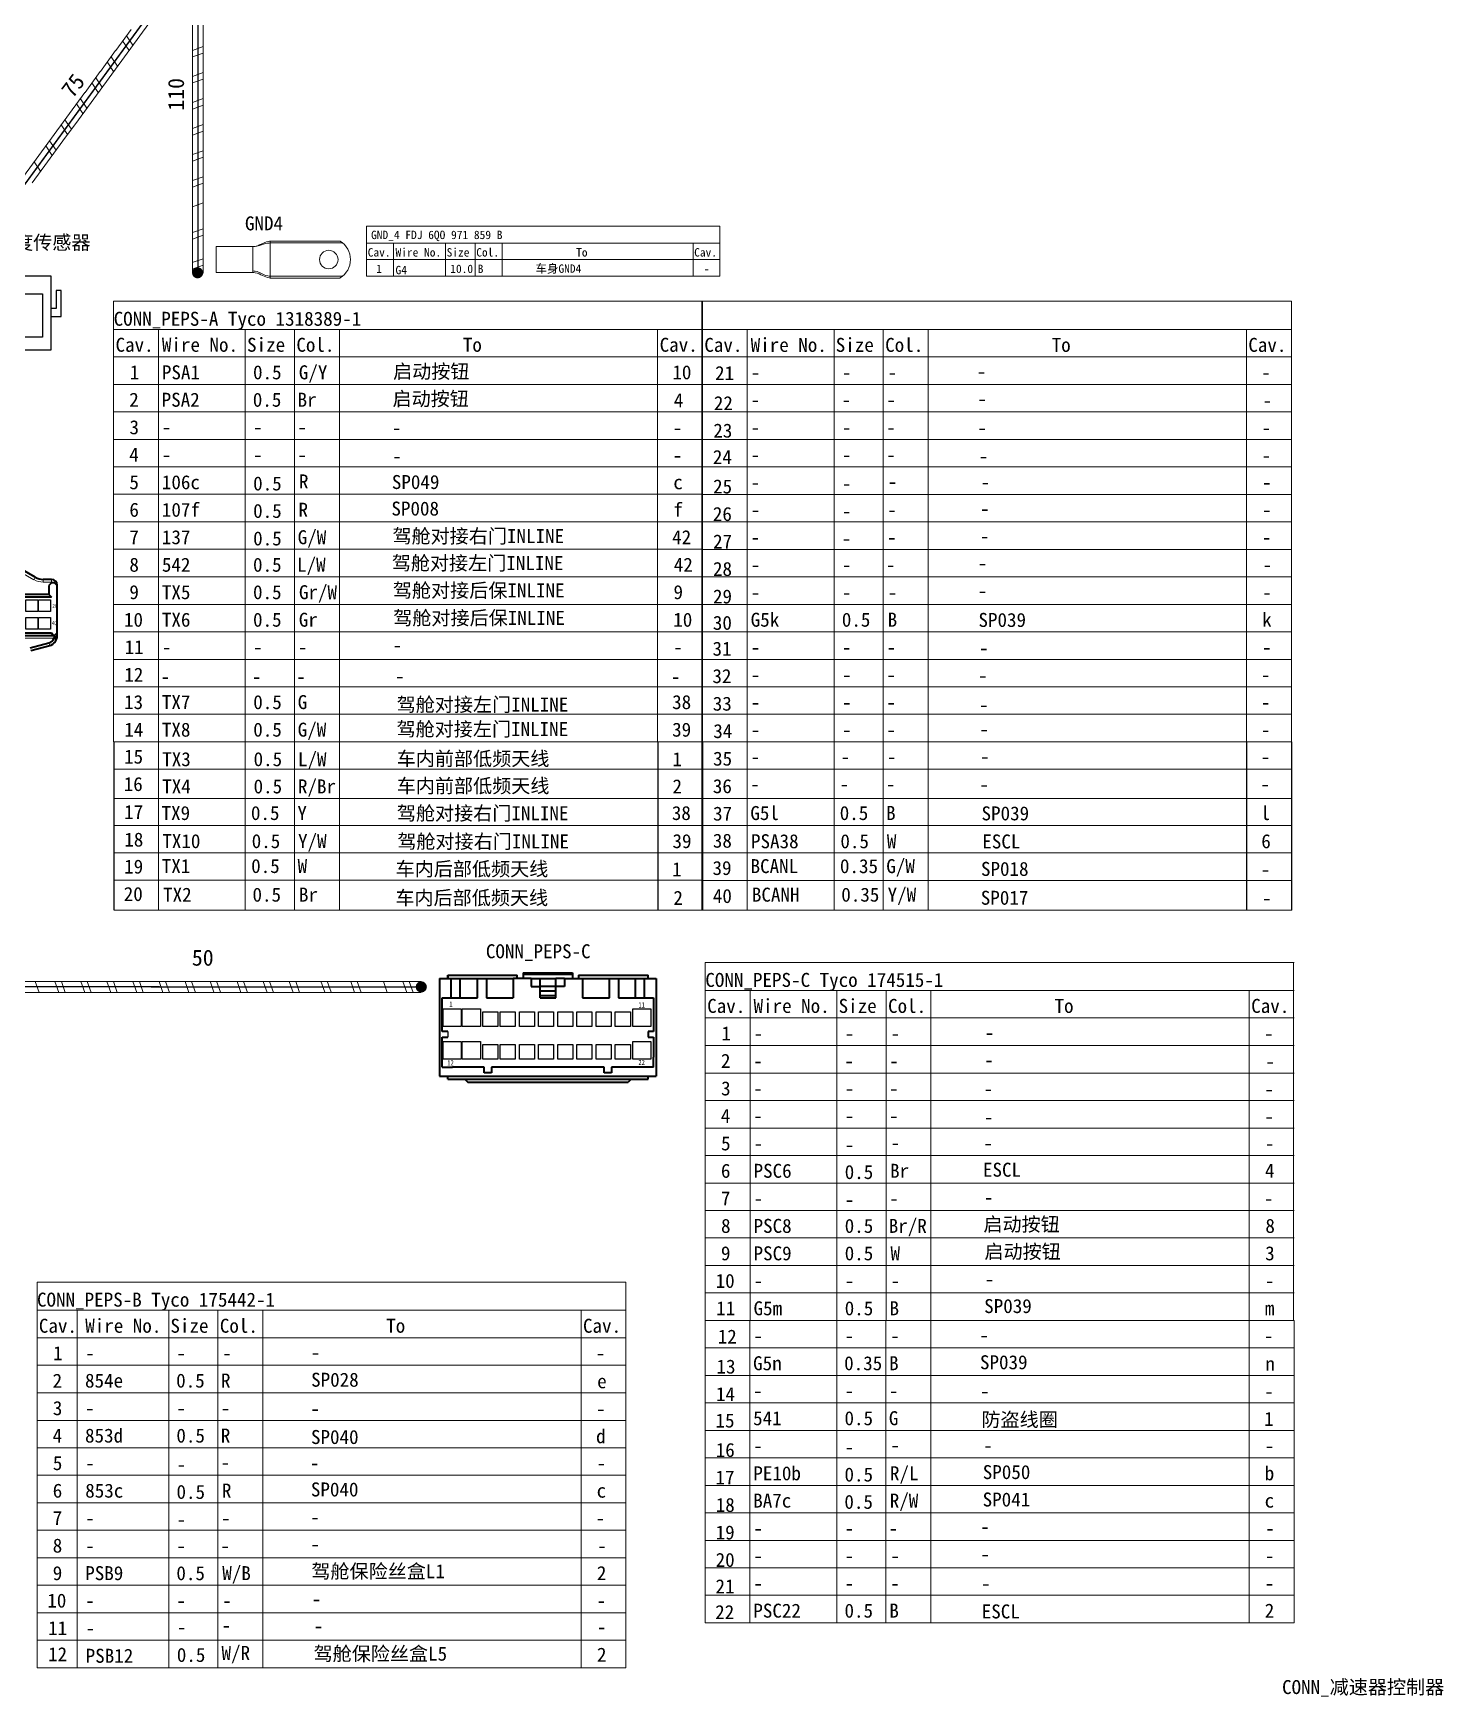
# Model space of a CAD drawing. Header units: millimetres. Extents: x 17 to 3784, y 12 to 1382.
# Drawn here: x 1212.5 to 1340, y 228.3 to 378.7 of the extents above; entities that cross this region are included whole.
import ezdxf

# ---------------------------------------------------------------- set-up
doc = ezdxf.new("R2010")
doc.units = ezdxf.units.MM
doc.styles.add('FangSong_GB2312_Style', font='simfang.ttf')
doc.styles.add('Standard_1', font='', dxfattribs={"width": 0.7})
doc.styles.add('样式 2', font='', dxfattribs={"width": 0.75})
doc.styles.get('Standard_1').set_extended_font_data('宋体')
doc.styles.get('样式 2').set_extended_font_data('宋体')

msp = doc.modelspace()

# ---------------------------------------------------------------- hatches: boundary and pattern name
h = msp.add_hatch(color=0)
edge = h.paths.add_edge_path(flags=0)
edge.add_arc((1227.31, 357.02), 0.507, -180, 180, ccw=False)
h = msp.add_hatch(color=0)
edge = h.paths.add_edge_path(flags=0)
edge.add_arc((1247.53, 292.45), 0.507, 360, 720)

# ---------------------------------------------------------------- linework, layer by layer
for p, q in [((1206.64, 356.75), (1214.04, 356.75)), ((1214.04, 356.75), (1214.04, 350.03)), ((1226.84, 357.01), (1227.81, 357.01)), ((1207.49, 355.11), (1213.29, 355.11)), ((1213.29, 355.11), (1213.29, 351.21)), ((1214.97, 355.41), (1214.52, 355.41)), ((1214.52, 355.41), (1214.52, 353.78)), ((1214.97, 353.07), (1214.97, 355.41)), ((1214.52, 353.78), (1214.04, 353.78)), ((1214.07, 353.07), (1214.97, 353.07)), ((1213.29, 351.21), (1208.17, 351.21)), ((1214.04, 350.03), (1208.17, 350.03)), ((1219.73, 314.58), (1219.73, 299.4)), ((1268.92, 314.62), (1268.92, 299.38)), ((1272.95, 314.58), (1272.95, 299.38)), ((1272.96, 314.62), (1272.96, 299.38)), ((1322.14, 314.62), (1322.14, 299.38)), ((1326.19, 314.61), (1326.19, 299.38)), ((1247.52, 292.95), (1247.52, 291.99))]:
    msp.add_line(p, q)
at = {"color": 0, "lineweight": 13, "ltscale": 0.098779}
msp.add_line((1212.51, 329.27), (1210.79, 330.26), dxfattribs=at)
at = {"color": 0, "lineweight": 35, "ltscale": 0.098779}
msp.add_line((1212.63, 329.49), (1210.92, 330.48), dxfattribs=at)
at = {"color": 0, "lineweight": 13, "ltscale": 0.0125}
for p, q in [((1212.63, 329.49), (1212.51, 329.27)), ((1213.36, 329.29), (1213.36, 329.04)), ((1214.11, 329.29), (1214.11, 329.04))]:
    msp.add_line(p, q, dxfattribs=at)
at = {"color": 0, "lineweight": 35, "ltscale": 0.1075}
msp.add_line((1213.86, 327.94), (1211.71, 327.94), dxfattribs=at)
at = {"color": 0, "lineweight": 35, "ltscale": 0.0375}
for p, q in [((1214.11, 329.29), (1213.36, 329.29)), ((1250.24, 293.21), (1251.06, 293.21)), ((1252.6, 293.21), (1253.42, 293.21)), ((1257.46, 293.21), (1258.27, 293.21)), ((1257.46, 292.5), (1258.27, 292.5)), ((1260.49, 293.21), (1259.68, 293.21)), ((1260.49, 292.5), (1259.68, 292.5)), ((1264.54, 293.21), (1265.35, 293.21)), ((1266.9, 293.21), (1267.71, 293.21)), ((1249.43, 291.47), (1250.24, 291.47)), ((1250.24, 291.47), (1251.06, 291.47)), ((1266.9, 291.47), (1267.71, 291.47)), ((1267.71, 291.47), (1268.52, 291.47))]:
    msp.add_line(p, q, dxfattribs=at)
at = {"color": 0, "lineweight": 13, "ltscale": 0.0375}
msp.add_line((1214.11, 329.04), (1213.36, 329.04), dxfattribs=at)
at = {"color": 0, "lineweight": 35, "ltscale": 0.017678}
for p, q in [((1214.11, 328.99), (1213.86, 328.74)), ((1213.86, 327.94), (1214.11, 327.69)), ((1214.61, 328.74), (1214.36, 328.99)), ((1214.36, 324.23), (1214.61, 324.48)), ((1251.46, 284.1), (1251.73, 283.83)), ((1266.49, 284.1), (1266.22, 283.83))]:
    msp.add_line(p, q, dxfattribs=at)
at = {"color": 0, "lineweight": 35, "ltscale": 0.030177}
for p, q in [((1213.86, 328.74), (1213.86, 328.14)), ((1214.61, 328.14), (1214.61, 328.74))]:
    msp.add_line(p, q, dxfattribs=at)
at = {"color": 0, "lineweight": 35, "ltscale": 0.009822}
msp.add_line((1213.86, 328.14), (1213.86, 327.94), dxfattribs=at)
at = {"color": 0, "lineweight": 35, "ltscale": 0.0125}
for p, q in [((1214.36, 328.99), (1214.11, 328.99)), ((1214.33, 323.98), (1214.57, 323.91)), ((1249.92, 284.1), (1249.92, 284.37)), ((1268.03, 284.1), (1268.03, 284.37))]:
    msp.add_line(p, q, dxfattribs=at)
at = {"color": 0, "lineweight": 13, "ltscale": 0.002499}
msp.add_line((1214.56, 328.79), (1214.61, 328.79), dxfattribs=at)
at = {"color": 0, "lineweight": 35, "ltscale": 0.0025}
msp.add_line((1214.61, 328.74), (1214.61, 328.79), dxfattribs=at)
at = {"color": 0, "lineweight": 35, "ltscale": 0.176073}
msp.add_line((1214.61, 324.61), (1214.61, 328.14), dxfattribs=at)
at = {"color": 0, "lineweight": 35, "ltscale": 0.1325}
msp.add_line((1214.11, 327.69), (1211.46, 327.69), dxfattribs=at)
at = {"color": 0, "lineweight": 13}
msp.add_line((1214.33, 323.98), (1191.75, 323.98), dxfattribs=at)
at = {"color": 0, "lineweight": 35}
for p, q in [((1191.97, 324.48), (1214.11, 324.48)), ((1191.97, 324.23), (1214.24, 324.23)), ((1249.18, 284.37), (1268.77, 284.37)), ((1249.92, 284.1), (1268.03, 284.1)), ((1251.73, 283.83), (1266.22, 283.83))]:
    msp.add_line(p, q, dxfattribs=at)
at = {"color": 0, "lineweight": 35, "ltscale": 0.088605}
for p, q in [((1212.16, 323.1), (1213.87, 323.55)), ((1212.22, 322.86), (1213.94, 323.31))]:
    msp.add_line(p, q, dxfattribs=at)
at = {"color": 0, "lineweight": 13, "ltscale": 0.012501}
msp.add_line((1213.87, 323.55), (1213.94, 323.31), dxfattribs=at)
at = {"color": 0, "lineweight": 35, "ltscale": 0.013975}
msp.add_line((1214.11, 324.48), (1214.24, 324.23), dxfattribs=at)
at = {"color": 0, "lineweight": 35, "ltscale": 0.00625}
for p, q in [((1214.36, 324.23), (1214.24, 324.23)), ((1214.61, 324.48), (1214.61, 324.61))]:
    msp.add_line(p, q, dxfattribs=at)
at = {"color": 0, "lineweight": 35, "ltscale": 0.007602}
msp.add_line((1214.36, 324.08), (1214.36, 324.23), dxfattribs=at)
at = {"color": 0, "lineweight": 35, "ltscale": 0.013425}
msp.add_line((1214.36, 324.08), (1214.61, 324.18), dxfattribs=at)
at = {"color": 0, "lineweight": 35, "ltscale": 0.015204}
msp.add_line((1214.61, 324.18), (1214.61, 324.48), dxfattribs=at)
at = {"color": 0, "lineweight": 35, "ltscale": 0.01375}
for p, q in [((1249.92, 293.21), (1249.92, 293.51)), ((1256.21, 293.21), (1256.21, 293.51)), ((1261.74, 293.51), (1261.74, 293.21)), ((1268.03, 293.21), (1268.03, 293.51))]:
    msp.add_line(p, q, dxfattribs=at)
at = {"color": 0, "lineweight": 35, "ltscale": 0.290001}
for p, q in [((1249.92, 293.51), (1256.21, 293.51)), ((1261.74, 293.51), (1268.03, 293.51))]:
    msp.add_line(p, q, dxfattribs=at)
at = {"color": 0, "lineweight": 35, "ltscale": 0.01}
msp.add_line((1249.92, 293.43), (1249.92, 293.21), dxfattribs=at)
at = {"color": 0, "lineweight": 35, "ltscale": 0.006116}
for p, q in [((1256.75, 293.72), (1256.75, 293.59)), ((1261.2, 293.72), (1261.2, 293.59))]:
    msp.add_line(p, q, dxfattribs=at)
at = {"color": 0, "lineweight": 35, "ltscale": 0.204999}
for p, q in [((1256.75, 293.72), (1261.2, 293.72)), ((1256.75, 293.59), (1261.2, 293.59))]:
    msp.add_line(p, q, dxfattribs=at)
at = {"color": 0, "lineweight": 35, "ltscale": 0.0175}
for p, q in [((1256.75, 293.59), (1256.75, 293.21)), ((1261.2, 293.59), (1261.2, 293.21))]:
    msp.add_line(p, q, dxfattribs=at)
at = {"color": 0, "lineweight": 35, "ltscale": 0.04875}
for p, q in [((1249.18, 293.21), (1250.24, 293.21)), ((1267.71, 293.21), (1268.77, 293.21))]:
    msp.add_line(p, q, dxfattribs=at)
at = {"color": 0, "lineweight": 35, "ltscale": 0.4075}
for p, q in [((1249.18, 293.21), (1249.18, 284.37)), ((1268.77, 293.21), (1268.77, 284.37))]:
    msp.add_line(p, q, dxfattribs=at)
at = {"color": 0, "lineweight": 35, "ltscale": 0.08}
for p, q in [((1250.24, 291.47), (1250.24, 293.21)), ((1251.06, 291.47), (1251.06, 293.21)), ((1252.6, 291.47), (1252.6, 293.21)), ((1253.42, 293.21), (1253.42, 291.47)), ((1255.83, 293.21), (1255.83, 291.47)), ((1262.12, 293.21), (1262.12, 291.47)), ((1264.54, 291.47), (1264.54, 293.21)), ((1265.35, 293.21), (1265.35, 291.47)), ((1266.9, 291.47), (1266.9, 293.21)), ((1267.71, 291.47), (1267.71, 293.21))]:
    msp.add_line(p, q, dxfattribs=at)
at = {"color": 0, "lineweight": 35, "ltscale": 0.071249}
for p, q in [((1251.06, 293.21), (1252.6, 293.21)), ((1265.35, 293.21), (1266.9, 293.21)), ((1251.06, 291.47), (1252.6, 291.47)), ((1265.35, 291.47), (1266.9, 291.47))]:
    msp.add_line(p, q, dxfattribs=at)
at = {"color": 0, "lineweight": 35, "ltscale": 0.11125}
for p, q in [((1253.42, 293.21), (1255.83, 293.21)), ((1262.12, 293.21), (1264.54, 293.21)), ((1253.42, 291.47), (1255.83, 291.47)), ((1262.12, 291.47), (1264.54, 291.47))]:
    msp.add_line(p, q, dxfattribs=at)
at = {"color": 0, "lineweight": 35, "ltscale": 0.075}
for p, q in [((1257.46, 293.21), (1255.83, 293.21)), ((1260.49, 293.21), (1262.12, 293.21))]:
    msp.add_line(p, q, dxfattribs=at)
at = {"color": 0, "lineweight": 35, "ltscale": 0.0325}
for p, q in [((1257.46, 293.21), (1257.46, 292.5)), ((1258.27, 292.5), (1258.27, 293.21)), ((1259.68, 292.5), (1259.68, 293.21)), ((1260.49, 293.21), (1260.49, 292.5))]:
    msp.add_line(p, q, dxfattribs=at)
at = {"color": 0, "lineweight": 35, "ltscale": 0.064999}
for p, q in [((1258.27, 293.21), (1259.68, 293.21)), ((1259.68, 292.5), (1258.27, 292.5)), ((1258.27, 292.09), (1259.68, 292.09)), ((1259.68, 291.64), (1258.27, 291.64)), ((1258.27, 291.47), (1259.68, 291.47))]:
    msp.add_line(p, q, dxfattribs=at)
at = {"color": 0, "lineweight": 35, "ltscale": 0.0475}
for p, q in [((1258.27, 291.47), (1258.27, 292.5)), ((1259.68, 291.47), (1259.68, 292.5))]:
    msp.add_line(p, q, dxfattribs=at)
at = {"color": 0, "lineweight": 35, "ltscale": 0.141251}
for p, q in [((1249.43, 288.41), (1249.43, 291.47)), ((1268.52, 291.47), (1268.52, 288.41))]:
    msp.add_line(p, q, dxfattribs=at)
at = {"color": 0, "lineweight": 35, "ltscale": 0.022499}
for p, q in [((1249.92, 288.41), (1249.43, 288.41)), ((1249.43, 287.92), (1249.92, 287.92)), ((1268.52, 288.41), (1268.03, 288.41)), ((1268.03, 287.92), (1268.52, 287.92))]:
    msp.add_line(p, q, dxfattribs=at)
at = {"color": 0, "lineweight": 35, "ltscale": 0.08375}
for p, q in [((1249.43, 286.1), (1249.43, 287.92)), ((1268.52, 287.92), (1268.52, 286.1))]:
    msp.add_line(p, q, dxfattribs=at)
at = {"color": 0}
msp.add_line((1249.92, 288.41), (1249.92, 287.92), dxfattribs=at)
at = {"color": 0, "lineweight": 35, "ltscale": 0.0225}
for p, q in [((1268.03, 288.41), (1268.03, 287.92)), ((1253.23, 284.69), (1253.23, 285.18)), ((1253.88, 285.18), (1253.88, 284.69)), ((1264.07, 284.69), (1264.07, 285.18)), ((1264.73, 285.18), (1264.73, 284.69))]:
    msp.add_line(p, q, dxfattribs=at)
at = {"color": 0, "lineweight": 35, "ltscale": 0.0425}
for p, q in [((1249.43, 285.18), (1249.43, 286.1)), ((1268.52, 285.18), (1268.52, 286.1))]:
    msp.add_line(p, q, dxfattribs=at)
at = {"color": 0, "lineweight": 35, "ltscale": 0.042499}
for p, q in [((1249.43, 285.18), (1250.35, 285.18)), ((1268.52, 285.18), (1267.6, 285.18))]:
    msp.add_line(p, q, dxfattribs=at)
at = {"color": 0, "lineweight": 35, "ltscale": 0.132501}
for p, q in [((1253.23, 285.18), (1250.35, 285.18)), ((1267.6, 285.18), (1264.73, 285.18))]:
    msp.add_line(p, q, dxfattribs=at)
at = {"color": 0, "lineweight": 35, "ltscale": 0.029999}
for p, q in [((1253.88, 284.69), (1253.23, 284.69)), ((1264.73, 284.69), (1264.07, 284.69))]:
    msp.add_line(p, q, dxfattribs=at)
at = {"color": 0, "lineweight": 35, "ltscale": 0.470001}
msp.add_line((1264.07, 285.18), (1253.88, 285.18), dxfattribs=at)
at = {"color": 7, "linetype": 'Continuous', "lineweight": 25}
for points in [[(1227.13, 386.16), (1209.2, 361.66)], [(1227.33, 386.5), (1227.33, 357.03)], [(1223.86, 292.45), (1199.57, 292.45)], [(1223.11, 292.45), (1247.4, 292.45)]]:
    msp.add_lwpolyline(points, dxfattribs=at)
at = {"color": 7, "linetype": 'Continuous', "lineweight": 13}
for points in [[(1210.57, 363.54), (1224.45, 382.52)], [(1227.33, 359.35), (1227.33, 382.86)], [(1242.59, 361.24), (1274.53, 361.24)], [(1242.59, 361.24), (1242.59, 356.72)], [(1274.53, 361.24), (1274.53, 356.72)], [(1232.44, 359.4), (1232.6, 359.42), (1232.74, 359.47), (1232.89, 359.54), (1233.32, 359.73), (1233.54, 359.82), (1233.69, 359.86), (1233.82, 359.88), (1233.88, 359.88)], [(1233.88, 359.72), (1233.77, 359.71), (1233.59, 359.69), (1233.45, 359.66), (1233.19, 359.59), (1232.91, 359.5), (1232.72, 359.45), (1232.65, 359.43), (1232.51, 359.41)], [(1240.2, 359.88), (1233.88, 359.88), (1233.88, 356.55), (1240.2, 356.55)], [(1240.43, 359.72), (1233.88, 359.72)], [(1242.59, 359.7), (1274.53, 359.7)], [(1245.02, 359.7), (1245.02, 356.72)], [(1249.73, 359.7), (1249.73, 356.72)], [(1252.4, 359.7), (1252.4, 356.72)], [(1254.83, 359.7), (1254.83, 356.72)], [(1272.1, 359.7), (1272.1, 356.72)], [(1228.98, 359.39), (1232.31, 359.39), (1232.31, 357.04), (1228.98, 357.04), (1228.98, 359.39)], [(1242.59, 358.21), (1274.53, 358.21)], [(1233.88, 356.72), (1233.77, 356.72), (1233.66, 356.74), (1233.49, 356.79), (1233.34, 356.84), (1233.08, 356.96), (1232.95, 357.02), (1232.75, 357.1), (1232.68, 357.13), (1232.51, 357.17), (1232.41, 357.18), (1232.31, 357.19)], [(1232.51, 357.03), (1232.69, 356.99), (1232.86, 356.93), (1233.03, 356.84), (1233.47, 356.65), (1233.63, 356.59), (1233.77, 356.56), (1233.88, 356.55)], [(1233.88, 356.72), (1240.43, 356.72)], [(1242.59, 356.72), (1274.53, 356.72)], [(1219.72, 354.45), (1272.96, 354.45)], [(1219.72, 354.45), (1219.72, 314.62)], [(1272.9, 354.43), (1272.9, 299.38)], [(1272.95, 354.45), (1326.19, 354.45)], [(1272.95, 354.44), (1272.95, 314.61)], [(1326.19, 354.45), (1326.19, 314.61)], [(1219.72, 351.9), (1272.96, 351.9)], [(1223.78, 351.9), (1223.78, 299.38)], [(1231.62, 351.9), (1231.62, 299.38)], [(1236.07, 351.9), (1236.07, 299.38)], [(1240.13, 351.9), (1240.13, 299.38)], [(1268.9, 351.9), (1268.9, 314.62)], [(1272.95, 351.9), (1326.19, 351.9)], [(1277, 351.9), (1277, 299.38)], [(1284.85, 351.9), (1284.85, 299.38)], [(1289.3, 351.9), (1289.3, 299.38)], [(1293.35, 351.9), (1293.35, 299.38)], [(1322.13, 351.9), (1322.13, 314.61)], [(1219.72, 349.41), (1272.96, 349.41)], [(1272.95, 349.41), (1326.19, 349.41)], [(1219.72, 346.93), (1272.96, 346.93)], [(1272.95, 346.92), (1326.19, 346.92)], [(1219.72, 344.44), (1272.96, 344.44)], [(1272.95, 344.44), (1326.19, 344.44)], [(1219.72, 341.96), (1272.96, 341.96)], [(1272.95, 341.95), (1326.19, 341.95)], [(1219.72, 339.47), (1272.96, 339.47)], [(1272.95, 339.47), (1326.19, 339.47)], [(1219.72, 336.99), (1272.96, 336.99)], [(1272.95, 336.98), (1326.19, 336.98)], [(1219.72, 334.5), (1272.96, 334.5)], [(1272.95, 334.5), (1326.19, 334.5)], [(1219.72, 332.02), (1272.96, 332.02)], [(1272.95, 332.01), (1326.19, 332.01)], [(1219.72, 329.53), (1272.96, 329.53)], [(1272.95, 329.53), (1326.19, 329.53)], [(1219.72, 327.04), (1272.96, 327.04)], [(1272.95, 327.04), (1326.19, 327.04)], [(1219.72, 324.56), (1272.96, 324.56)], [(1272.95, 324.55), (1326.19, 324.55)], [(1219.72, 322.07), (1272.96, 322.07)], [(1272.95, 322.07), (1326.19, 322.07)], [(1219.72, 319.59), (1272.96, 319.59)], [(1272.95, 319.58), (1326.19, 319.58)], [(1219.72, 317.1), (1272.96, 317.1)], [(1272.95, 317.1), (1326.19, 317.1)], [(1219.72, 314.62), (1272.96, 314.62)], [(1272.95, 314.61), (1326.19, 314.61)], [(1219.73, 312.14), (1272.96, 312.14)], [(1272.96, 312.14), (1326.19, 312.14)], [(1219.73, 309.49), (1272.97, 309.49)], [(1272.96, 309.48), (1326.19, 309.48)], [(1219.74, 307.05), (1272.97, 307.05)], [(1272.96, 307.04), (1326.2, 307.04)], [(1219.74, 304.56), (1272.97, 304.56)], [(1272.96, 304.56), (1326.2, 304.56)], [(1219.74, 302.09), (1272.98, 302.09)], [(1272.97, 302.08), (1326.21, 302.08)], [(1219.78, 299.38), (1273.01, 299.38)], [(1273, 299.38), (1326.24, 299.38)], [(1273.21, 294.67), (1326.44, 294.67)], [(1273.21, 294.67), (1273.21, 262.29)], [(1199.57, 292.45), (1223.08, 292.45)], [(1223.11, 292.45), (1240.45, 292.45)], [(1273.21, 292.12), (1326.44, 292.12)], [(1273.21, 289.64), (1326.44, 289.64)], [(1273.21, 287.15), (1326.44, 287.15)], [(1273.21, 284.66), (1326.44, 284.66)], [(1273.21, 282.18), (1326.44, 282.18)], [(1273.21, 279.69), (1326.44, 279.69)], [(1273.21, 277.21), (1326.44, 277.21)], [(1273.21, 274.72), (1326.44, 274.72)], [(1273.21, 272.24), (1326.44, 272.24)], [(1273.21, 269.75), (1326.44, 269.75)], [(1273.19, 267.32), (1273.19, 234.96)], [(1273.21, 267.27), (1326.44, 267.27)], [(1212.79, 265.76), (1266.03, 265.76)], [(1212.79, 265.76), (1212.79, 230.89)], [(1266.02, 265.74), (1266.02, 230.89)], [(1212.79, 263.21), (1266.03, 263.21)], [(1216.42, 263.17), (1216.42, 230.89)], [(1224.7, 263.21), (1224.7, 230.89)], [(1229.14, 263.21), (1229.14, 230.89)], [(1233.2, 263.21), (1233.2, 230.89)], [(1261.97, 263.21), (1261.97, 230.89)], [(1212.79, 260.72), (1266.03, 260.72)], [(1212.79, 258.24), (1266.03, 258.24)], [(1212.79, 255.75), (1266.03, 255.75)], [(1212.79, 253.26), (1266.03, 253.26)], [(1212.79, 250.78), (1266.03, 250.78)], [(1212.79, 248.29), (1266.03, 248.29)], [(1212.79, 245.81), (1266.03, 245.81)], [(1273.19, 244.89), (1326.43, 244.89)], [(1212.79, 243.32), (1266.03, 243.32)], [(1273.19, 242.41), (1326.43, 242.41)], [(1212.79, 240.84), (1266.03, 240.84)], [(1273.19, 239.92), (1326.43, 239.92)], [(1212.79, 238.35), (1266.03, 238.35)], [(1273.19, 237.44), (1326.43, 237.44)], [(1212.79, 235.87), (1266.03, 235.87)], [(1273.19, 234.95), (1326.43, 234.95)], [(1212.79, 233.38), (1266.03, 233.38)], [(1212.79, 230.89), (1266.03, 230.89)]]:
    msp.add_lwpolyline(points, dxfattribs=at)
at = {"color": 7, "linetype": 'Continuous', "lineweight": 0}
for points in [[(1226.84, 380.54), (1226.84, 378.19)], [(1227.81, 378.19), (1227.82, 380.54)], [(1219.91, 377.13), (1221.29, 379.03)], [(1223.48, 380.35), (1222.09, 378.45)], [(1221.11, 377.12), (1220.53, 377.99)], [(1222.09, 378.45), (1220.7, 376.55)], [(1221.46, 377.6), (1220.88, 378.46)], [(1226.84, 378.19), (1226.84, 375.83)], [(1227.81, 375.83), (1227.82, 378.19)], [(1218.52, 375.23), (1219.9, 377.13)], [(1219.72, 375.22), (1219.14, 376.09)], [(1220.7, 376.55), (1219.31, 374.65)], [(1220.07, 375.7), (1219.49, 376.56)], [(1226.84, 377.13), (1227.82, 377.48)], [(1226.84, 376.54), (1227.82, 376.89)], [(1217.13, 373.33), (1218.51, 375.23)], [(1219.31, 374.65), (1217.92, 372.75)], [(1218.68, 373.8), (1218.1, 374.66)], [(1226.84, 375.83), (1226.84, 373.48)], [(1226.84, 374.77), (1227.82, 375.13)], [(1226.84, 374.19), (1227.82, 374.54)], [(1227.81, 373.48), (1227.82, 375.83)], [(1215.74, 371.43), (1217.12, 373.33)], [(1218.33, 373.32), (1217.75, 374.19)], [(1226.84, 373.48), (1226.84, 371.13)], [(1227.81, 371.13), (1227.82, 373.48)], [(1216.94, 371.42), (1216.36, 372.29)], [(1217.92, 372.75), (1216.53, 370.85)], [(1217.29, 371.9), (1216.71, 372.76)], [(1226.84, 372.42), (1227.82, 372.77)], [(1226.84, 371.83), (1227.82, 372.18)], [(1214.35, 369.53), (1215.73, 371.43)], [(1215.55, 369.52), (1214.97, 370.39)], [(1216.53, 370.85), (1215.14, 368.95)], [(1215.9, 370), (1215.32, 370.86)], [(1226.84, 371.13), (1226.84, 368.77)], [(1226.84, 370.07), (1227.82, 370.42)], [(1227.81, 368.77), (1227.82, 371.13)], [(1212.96, 367.63), (1214.34, 369.53)], [(1215.14, 368.95), (1213.75, 367.05)], [(1214.51, 368.1), (1213.93, 368.96)], [(1226.84, 369.48), (1227.82, 369.83)], [(1226.84, 368.77), (1226.84, 366.42)], [(1227.81, 366.42), (1227.82, 368.77)], [(1211.57, 365.73), (1212.95, 367.63)], [(1213.75, 367.05), (1212.36, 365.15)], [(1213.12, 366.2), (1212.54, 367.06)], [(1214.16, 367.62), (1213.58, 368.49)], [(1226.84, 367.71), (1227.82, 368.06)], [(1226.84, 367.12), (1227.82, 367.48)], [(1226.84, 366.42), (1226.84, 364.06)], [(1226.84, 365.36), (1227.82, 365.71)], [(1227.81, 364.06), (1227.82, 366.42)], [(1226.84, 364.77), (1227.82, 365.12)], [(1226.84, 364.06), (1226.84, 361.71)], [(1227.81, 361.71), (1227.82, 364.06)], [(1226.84, 363), (1227.82, 363.36)], [(1226.84, 361.71), (1226.84, 359.35)], [(1226.84, 360.65), (1227.82, 361)], [(1227.81, 359.35), (1227.82, 361.71)], [(1226.84, 360.06), (1227.82, 360.41)], [(1227.8, 358.29), (1226.82, 357.94)], [(1226.84, 359.35), (1226.84, 357)], [(1227.82, 357), (1227.82, 359.35)], [(1227.8, 357.7), (1226.82, 357.35)], [(1213.69, 292.94), (1211.34, 292.94)], [(1211.34, 291.96), (1213.69, 291.96)], [(1212.63, 292.94), (1212.99, 291.96)], [(1216.05, 292.94), (1213.69, 292.94)], [(1213.69, 291.96), (1216.05, 291.96)], [(1214.4, 292.94), (1214.75, 291.96)], [(1214.99, 292.94), (1215.34, 291.96)], [(1218.4, 292.94), (1216.05, 292.94)], [(1216.05, 291.96), (1218.4, 291.96)], [(1216.75, 292.94), (1217.11, 291.96)], [(1217.34, 292.94), (1217.7, 291.96)], [(1220.76, 292.94), (1218.4, 292.94)], [(1218.4, 291.96), (1220.76, 291.96)], [(1219.11, 292.94), (1219.46, 291.96)], [(1219.7, 292.94), (1220.05, 291.96)], [(1223.11, 292.94), (1220.76, 292.94)], [(1220.76, 291.96), (1223.11, 291.96)], [(1221.46, 292.94), (1221.82, 291.96)], [(1222.05, 292.94), (1222.4, 291.96)], [(1225.47, 292.94), (1223.11, 292.94)], [(1223.11, 291.96), (1225.47, 291.96)], [(1224.17, 291.96), (1223.82, 292.94)], [(1224.76, 291.96), (1224.41, 292.94)], [(1227.82, 292.94), (1225.47, 292.94)], [(1225.47, 291.96), (1227.82, 291.96)], [(1226.53, 291.96), (1226.17, 292.94)], [(1227.11, 291.96), (1226.76, 292.94)], [(1230.18, 292.94), (1227.82, 292.94)], [(1227.82, 291.96), (1230.18, 291.96)], [(1228.79, 291.98), (1228.44, 292.96)], [(1229.38, 291.98), (1229.03, 292.96)], [(1232.53, 292.94), (1230.18, 292.94)], [(1230.18, 291.96), (1232.53, 291.96)], [(1231.23, 291.96), (1230.88, 292.94)], [(1231.82, 291.96), (1231.47, 292.94)], [(1234.88, 292.94), (1232.53, 292.94)], [(1232.53, 291.96), (1234.88, 291.96)], [(1233.59, 291.96), (1233.24, 292.94)], [(1234.18, 291.96), (1233.82, 292.94)], [(1238.25, 292.94), (1234.88, 292.94)], [(1234.88, 291.96), (1238.33, 291.96)], [(1235.94, 291.96), (1235.59, 292.94)], [(1236.53, 291.96), (1236.18, 292.94)], [(1240.45, 292.94), (1238.09, 292.94)], [(1238.09, 291.96), (1240.45, 291.96)], [(1238.8, 291.97), (1238.44, 292.96)], [(1239.39, 291.97), (1239.03, 292.96)], [(1242.8, 292.94), (1240.45, 292.94)], [(1240.45, 291.96), (1242.8, 291.96)], [(1241.15, 292.94), (1241.5, 291.96)], [(1241.74, 292.94), (1242.09, 291.96)], [(1245.15, 292.94), (1242.8, 292.94)], [(1242.8, 291.96), (1245.15, 291.96)], [(1244.1, 292.94), (1244.45, 291.96)], [(1247.51, 292.94), (1245.15, 292.94)], [(1245.15, 291.96), (1247.51, 291.96)], [(1245.86, 292.94), (1246.21, 291.96)], [(1246.45, 292.94), (1246.8, 291.96)]]:
    msp.add_lwpolyline(points, dxfattribs=at)
at = {"color": 0}
for points in [[(1211.79, 327.45), (1212.88, 327.45), (1212.88, 326.4), (1211.79, 326.4)], [(1212.92, 327.45), (1214, 327.45), (1214, 326.4), (1212.92, 326.4)], [(1211.79, 325.84), (1212.88, 325.84), (1212.88, 324.79), (1211.79, 324.79)], [(1212.92, 325.84), (1214, 325.84), (1214, 324.79), (1212.92, 324.79)], [(1249.51, 290.46), (1251.14, 290.46), (1251.14, 288.88), (1249.51, 288.88)], [(1251.24, 290.46), (1252.87, 290.46), (1252.87, 288.88), (1251.24, 288.88)], [(1266.66, 290.46), (1268.29, 290.46), (1268.29, 288.88), (1266.66, 288.88)], [(1253.09, 290.2), (1254.45, 290.2), (1254.45, 288.88), (1253.09, 288.88)], [(1254.67, 290.2), (1256.03, 290.2), (1256.03, 288.88), (1254.67, 288.88)], [(1256.4, 290.2), (1257.76, 290.2), (1257.76, 288.88), (1256.4, 288.88)], [(1258.13, 290.2), (1259.49, 290.2), (1259.49, 288.88), (1258.13, 288.88)], [(1259.87, 290.2), (1261.23, 290.2), (1261.23, 288.88), (1259.87, 288.88)], [(1261.6, 290.2), (1262.96, 290.2), (1262.96, 288.88), (1261.6, 288.88)], [(1263.33, 290.2), (1264.69, 290.2), (1264.69, 288.88), (1263.33, 288.88)], [(1265.07, 290.2), (1266.43, 290.2), (1266.43, 288.88), (1265.07, 288.88)], [(1249.51, 287.5), (1251.14, 287.5), (1251.14, 285.92), (1249.51, 285.92)], [(1251.24, 287.5), (1252.87, 287.5), (1252.87, 285.92), (1251.24, 285.92)], [(1266.66, 287.5), (1268.29, 287.5), (1268.29, 285.92), (1266.66, 285.92)], [(1253.09, 287.24), (1254.45, 287.24), (1254.45, 285.92), (1253.09, 285.92)], [(1254.67, 287.24), (1256.03, 287.24), (1256.03, 285.92), (1254.67, 285.92)], [(1256.4, 287.24), (1257.76, 287.24), (1257.76, 285.92), (1256.4, 285.92)], [(1258.13, 287.24), (1259.49, 287.24), (1259.49, 285.92), (1258.13, 285.92)], [(1259.87, 287.24), (1261.23, 287.24), (1261.23, 285.92), (1259.87, 285.92)], [(1261.6, 287.24), (1262.96, 287.24), (1262.96, 285.92), (1261.6, 285.92)], [(1263.33, 287.24), (1264.69, 287.24), (1264.69, 285.92), (1263.33, 285.92)], [(1265.07, 287.24), (1266.43, 287.24), (1266.43, 285.92), (1265.07, 285.92)]]:
    msp.add_lwpolyline(points, close=True, dxfattribs=at)
at = {"color": 0, "linetype": 'Continuous', "lineweight": 13}
for points in [[(1326.39, 294.65), (1326.39, 262.29)], [(1277.26, 292.12), (1277.26, 262.29)], [(1285.11, 292.12), (1285.11, 262.29)], [(1289.56, 292.12), (1289.56, 262.29)], [(1293.61, 292.12), (1293.61, 262.29)], [(1322.39, 292.12), (1322.39, 262.29)], [(1273.21, 264.78), (1326.44, 264.78)], [(1273.19, 262.29), (1326.43, 262.29)], [(1273.21, 262.29), (1326.44, 262.29)], [(1277.24, 262.29), (1277.24, 234.95)], [(1285.09, 262.29), (1285.09, 234.95)], [(1289.54, 262.29), (1289.54, 234.95)], [(1293.6, 262.29), (1293.6, 234.95)], [(1322.37, 262.29), (1322.37, 234.95)], [(1326.43, 262.29), (1326.43, 234.95)], [(1273.19, 259.81), (1326.43, 259.81)], [(1273.19, 257.32), (1326.43, 257.32)], [(1273.19, 254.84), (1326.43, 254.84)], [(1273.19, 252.35), (1326.43, 252.35)], [(1273.19, 249.87), (1326.43, 249.87)], [(1273.19, 247.38), (1326.43, 247.38)]]:
    msp.add_lwpolyline(points, dxfattribs=at)
at = {"color": 7, "linetype": 'Continuous', "lineweight": 13}
msp.add_circle((1239.17, 358.22), 0.833, dxfattribs=at)
for centre, radius, start, end in [((1239.17, 358.22), 1.96, 302, 58), ((1232.31, 361.01), 1.62, 270, 277), ((1232.31, 355.47), 1.57, 83, 90), ((1232.31, 355.45), 1.59, 83, 90)]:
    msp.add_arc(centre, radius, start, end, dxfattribs=at)
at = {"color": 0, "lineweight": 35}
for centre, radius, start, end in [((1213.36, 330.75), 1.45, 240, 270), ((1214.11, 328.79), 0.501, 0, 90), ((1213.71, 324.18), 0.651, 284.5742, 342.4571), ((1213.71, 324.18), 0.902, 284.5742, 0.0007), ((1214.18, 324.08), 0.183, 326.4163, 358.9691)]:
    msp.add_arc(centre, radius, start, end, dxfattribs=at)
at = {"color": 0, "lineweight": 13}
for centre, radius, start, end in [((1213.36, 330.75), 1.7, 240, 270), ((1214.11, 328.79), 0.251, 53.1303, 89.9998)]:
    msp.add_arc(centre, radius, start, end, dxfattribs=at)

# ---------------------------------------------------------------- texts
at = {"color": 7, "linetype": 'Continuous', "style": 'FangSong_GB2312_Style'}
for s, rotation, p in [('75', 52.6225, (1216.02, 372.73)), ('110', 90, (1226.08, 371.68))]:
    msp.add_text(s, height=1.447, rotation=rotation, dxfattribs=at).set_placement(p)
at = {"color": 0, "linetype": 'Continuous', "style": 'FangSong_GB2312_Style'}
for s, height, p in [('GND4', 1.265, (1231.59, 360.86)), ('CONN_吹面温度传感器', 1.2655, (1201.24, 359.13)), ('GND_4 FDJ 6QO 971 859 B', 0.7593, (1242.99, 360.07)), ('CONN_PEPS-C', 1.2655, (1253.37, 295.04)), ('-', 1.27, (1277.57, 265.24)), ('-', 1.27, (1285.81, 265.24)), ('-', 1.27, (1289.95, 265.24)), ('-', 1.27, (1298.47, 265.4)), ('-', 1.27, (1323.79, 265.24)), ('G5m', 1.265, (1277.57, 262.76)), ('0.5', 1.265, (1285.81, 262.76)), ('B', 1.27, (1289.86, 262.76)), ('SP039', 1.265, (1298.42, 262.96)), ('m', 1.27, (1323.79, 262.76)), ('12', 1.265, (1274.33, 260.2)), ('-', 1.27, (1277.55, 260.27)), ('-', 1.27, (1285.79, 260.27)), ('-', 1.27, (1289.93, 260.27)), ('-', 1.27, (1297.98, 260.35)), ('-', 1.27, (1323.7, 260.27)), ('G5n', 1.265, (1277.53, 257.79)), ('0.35', 1.265, (1285.76, 257.79)), ('B', 1.27, (1289.82, 257.79)), ('SP039', 1.265, (1298.04, 257.88)), ('n', 1.27, (1323.83, 257.74)), ('-', 1.27, (1277.53, 255.3)), ('-', 1.27, (1285.79, 255.3)), ('-', 1.27, (1289.8, 255.3)), ('-', 1.27, (1298.05, 255.27)), ('-', 1.27, (1323.73, 255.25)), ('541', 1.265, (1277.53, 252.82)), ('0.5', 1.265, (1285.79, 252.82)), ('G', 1.27, (1289.8, 252.82)), ('防盗线圈', 1.265, (1298.17, 252.7)), ('1', 1.27, (1323.73, 252.76)), ('- ', 1.265, (1277.55, 250.33)), ('-', 1.27, (1285.79, 250.22)), ('-', 1.27, (1289.94, 250.39)), ('-', 1.27, (1298.34, 250.35)), ('-', 1.27, (1323.78, 250.33)), ('PE10b', 1.265, (1277.55, 247.84)), ('0.5', 1.265, (1285.79, 247.73)), ('R/L', 1.265, (1289.9, 247.84)), ('SP050', 1.265, (1298.29, 247.95)), ('b', 1.27, (1323.78, 247.84)), ('R/W', 1.265, (1289.88, 245.37)), ('SP041', 1.265, (1298.28, 245.47)), ('BA7c', 1.265, (1277.54, 245.37)), ('0.5', 1.265, (1285.78, 245.26)), ('c', 1.27, (1323.77, 245.37)), ('CONN_减速器控制器', 1.2655, (1325.35, 228.51))]:
    msp.add_text(s, height=height, dxfattribs=at).set_placement(p)
at = {"color": 7, "linetype": 'Continuous', "style": 'FangSong_GB2312_Style'}
for s, height, p in [('Cav.', 0.759, (1242.69, 358.49)), ('Wire No.', 0.759, (1245.2, 358.49)), ('Size', 0.759, (1249.82, 358.49)), ('Col.', 0.759, (1252.5, 358.49)), ('To', 0.759, (1261.53, 358.49)), ('Cav.', 0.759, (1272.2, 358.49)), ('1', 0.759, (1243.46, 357)), ('G4', 0.759, (1245.2, 356.89)), ('10.0', 0.759, (1250.15, 357)), ('B', 0.759, (1252.63, 357)), ('车身GND4', 0.759, (1257.86, 357.02)), ('-', 0.759, (1273.07, 357)), ('CONN_PEPS-A Tyco 1318389-1', 1.2655, (1219.72, 352.23)), ('Cav.', 1.265, (1219.89, 349.88)), ('Wire No.', 1.265, (1224.08, 349.88)), ('Size', 1.265, (1231.78, 349.88)), ('Col.', 1.265, (1236.24, 349.88)), ('To', 1.265, (1251.29, 349.88)), ('Cav.', 1.265, (1269.08, 349.88)), ('Cav.', 1.265, (1273.12, 349.87)), ('Wire No.', 1.265, (1277.31, 349.87)), ('Size', 1.265, (1285, 349.87)), ('Col.', 1.265, (1289.47, 349.87)), ('To', 1.265, (1304.52, 349.87)), ('Cav.', 1.265, (1322.3, 349.87)), ('1', 1.27, (1221.18, 347.39)), ('PSA1', 1.265, (1224.08, 347.39)), ('0.5', 1.265, (1232.32, 347.39)), ('G/Y', 1.265, (1236.46, 347.39)), ('启动按钮', 1.265, (1244.98, 347.47)), ('10', 1.265, (1270.23, 347.39)), ('21', 1.265, (1274.09, 347.32)), ('-', 1.27, (1277.31, 347.39)), ('-', 1.27, (1285.55, 347.39)), ('-', 1.27, (1289.69, 347.39)), ('-', 1.27, (1297.74, 347.46)), ('-', 1.27, (1323.46, 347.39)), ('2', 1.27, (1221.13, 344.91)), ('PSA2', 1.265, (1224.06, 344.91)), ('0.5', 1.265, (1232.3, 344.91)), ('Br', 1.265, (1236.35, 344.91)), ('启动按钮', 1.265, (1244.93, 345)), ('4', 1.27, (1270.36, 344.86)), ('22', 1.265, (1273.98, 344.6)), ('-', 1.27, (1277.29, 344.91)), ('-', 1.27, (1285.52, 344.91)), ('-', 1.27, (1289.58, 344.91)), ('-', 1.27, (1297.8, 344.99)), ('-', 1.27, (1323.59, 344.85)), ('3', 1.27, (1221.15, 342.42)), ('-', 1.27, (1224.06, 342.43)), ('-', 1.27, (1232.32, 342.43)), ('-', 1.27, (1236.33, 342.43)), ('-', 1.27, (1244.88, 342.39)), ('23', 1.265, (1273.93, 342.12)), ('-', 1.27, (1277.29, 342.42)), ('-', 1.27, (1285.55, 342.42)), ('-', 1.27, (1289.56, 342.42)), ('-', 1.27, (1297.81, 342.38)), ('-', 1.27, (1270.26, 342.37)), ('-', 1.27, (1323.49, 342.37)), ('4', 1.27, (1221.13, 339.94)), ('-', 1.27, (1224.06, 339.94)), ('-', 1.27, (1232.32, 339.94)), ('-', 1.27, (1236.33, 339.94)), ('-', 1.27, (1244.9, 339.82)), ('-', 1.27, (1270.26, 339.89)), ('24', 1.265, (1273.89, 339.73)), ('-', 1.27, (1277.29, 339.94)), ('-', 1.27, (1285.55, 339.94)), ('-', 1.27, (1289.56, 339.94)), ('-', 1.27, (1297.93, 339.81)), ('-', 1.27, (1323.49, 339.88)), ('5', 1.27, (1221.14, 337.45)), ('106c', 1.265, (1224.08, 337.45)), ('0.5', 1.265, (1232.33, 337.34)), ('R', 1.27, (1236.47, 337.52)), ('SP049', 1.265, (1244.87, 337.47)), ('c', 1.27, (1270.31, 337.45)), ('25', 1.265, (1273.91, 337.07)), ('- ', 1.265, (1277.31, 337.45)), ('-', 1.27, (1285.55, 337.34)), ('-', 1.27, (1289.7, 337.51)), ('-', 1.27, (1298.09, 337.46)), ('-', 1.27, (1323.54, 337.45)), ('6', 1.27, (1221.14, 334.96)), ('107f', 1.265, (1224.08, 334.96)), ('0.5', 1.265, (1232.33, 334.86)), ('R', 1.27, (1236.43, 334.96)), ('SP008', 1.265, (1244.83, 335.07)), ('f', 1.27, (1270.31, 334.96)), ('26', 1.265, (1273.89, 334.58)), ('-', 1.27, (1277.31, 334.96)), ('-', 1.27, (1289.66, 334.96)), ('-', 1.27, (1298.05, 335.07)), ('-', 1.27, (1323.54, 334.96)), ('驾舱对接右门INLINE', 1.2655, (1244.92, 332.58)), ('-', 1.27, (1285.55, 334.85)), ('7', 1.27, (1221.14, 332.48)), ('137', 1.265, (1224.08, 332.48)), ('0.5', 1.265, (1232.33, 332.37)), ('G/W', 1.265, (1236.36, 332.48)), ('42', 1.265, (1270.21, 332.48)), ('27', 1.265, (1273.91, 332.09)), ('-', 1.27, (1277.3, 332.48)), ('-', 1.27, (1285.54, 332.37)), ('-', 1.27, (1289.64, 332.48)), ('-', 1.27, (1298.04, 332.59)), ('-', 1.27, (1323.52, 332.48)), ('8', 1.27, (1221.14, 329.99)), ('542', 1.265, (1224.08, 329.99)), ('0.5', 1.265, (1232.32, 329.99)), ('L/W', 1.265, (1236.3, 329.99)), ('驾舱对接左门INLINE', 1.2655, (1244.86, 330.14)), ('42', 1.265, (1270.36, 329.99)), ('28', 1.265, (1273.9, 329.61)), ('-', 1.27, (1277.31, 329.99)), ('-', 1.27, (1285.55, 329.99)), ('-', 1.27, (1289.53, 329.99)), ('-', 1.27, (1297.83, 330.13)), ('-', 1.27, (1323.59, 329.99)), ('9', 1.27, (1221.14, 327.51)), ('TX5', 1.265, (1224.08, 327.51)), ('0.5', 1.265, (1232.32, 327.51)), ('Gr/W', 1.265, (1236.47, 327.51)), ('驾舱对接后保INLINE', 1.2655, (1244.96, 327.67)), ('9', 1.27, (1270.33, 327.51)), ('29', 1.265, (1273.9, 327.12)), ('-', 1.27, (1277.31, 327.5)), ('-', 1.27, (1285.55, 327.5)), ('-', 1.27, (1289.7, 327.5)), ('-', 1.27, (1297.84, 327.65)), ('-', 1.27, (1323.56, 327.5)), ('驾舱对接后保INLINE', 1.2655, (1244.99, 325.18)), ('10', 1.265, (1220.65, 325.02)), ('TX6', 1.265, (1224.08, 325.02)), ('0.5', 1.265, (1232.32, 325.02)), ('Gr', 1.265, (1236.46, 325.02)), ('10', 1.265, (1270.31, 325.02)), ('30', 1.265, (1273.89, 324.74)), ('G5k', 1.265, (1277.31, 325.02)), ('0.5', 1.265, (1285.55, 325.02)), ('B', 1.27, (1289.69, 325.02)), ('SP039', 1.265, (1297.9, 325)), ('k', 1.27, (1323.54, 325.02)), ('11', 1.265, (1220.71, 322.54)), ('31', 1.265, (1273.86, 322.4)), ('-', 1.27, (1224.08, 322.54)), ('-', 1.27, (1232.32, 322.54)), ('-', 1.27, (1236.37, 322.54)), ('-', 1.27, (1244.94, 322.73)), ('-', 1.27, (1270.31, 322.54)), ('-', 1.27, (1277.31, 322.53)), ('-', 1.27, (1285.55, 322.53)), ('-', 1.27, (1289.6, 322.53)), ('-', 1.27, (1297.96, 322.47)), ('-', 1.27, (1323.54, 322.53)), ('12', 1.265, (1220.68, 320.05)), ('-', 1.27, (1223.96, 319.88)), ('-', 1.27, (1232.22, 319.88)), ('-', 1.27, (1236.23, 319.88)), ('-', 1.27, (1245.16, 319.93)), ('-', 1.27, (1270.09, 319.88)), ('32', 1.265, (1273.85, 319.92)), ('-', 1.27, (1277.31, 320.05)), ('-', 1.27, (1285.57, 320.05)), ('-', 1.27, (1289.58, 320.05)), ('-', 1.27, (1297.86, 319.98)), ('-', 1.27, (1323.44, 320.05)), ('13', 1.265, (1220.66, 317.57)), ('TX7', 1.265, (1224.08, 317.57)), ('0.5', 1.265, (1232.34, 317.57)), ('G', 1.27, (1236.36, 317.57)), ('驾舱对接左门INLINE', 1.2655, (1245.3, 317.35)), ('38', 1.265, (1270.21, 317.57)), ('33', 1.265, (1273.88, 317.43)), ('-', 1.27, (1277.31, 317.56)), ('-', 1.27, (1285.57, 317.56)), ('-', 1.27, (1289.58, 317.56)), ('-', 1.27, (1297.96, 317.34)), ('-', 1.27, (1323.44, 317.56)), ('14', 1.265, (1220.68, 315.08)), ('TX8', 1.265, (1224.08, 315.08)), ('0.5', 1.265, (1232.34, 315.08)), ('G/W', 1.265, (1236.36, 315.08)), ('驾舱对接左门INLINE', 1.2655, (1245.29, 315.13)), ('39', 1.265, (1270.21, 315.08)), ('34', 1.265, (1273.93, 314.95)), ('-', 1.27, (1277.31, 315.08)), ('-', 1.27, (1285.57, 315.08)), ('-', 1.27, (1289.58, 315.08)), ('-', 1.27, (1297.98, 315.13)), ('-', 1.27, (1323.44, 315.08)), ('15', 1.265, (1220.66, 312.64)), ('TX3', 1.265, (1224.11, 312.41)), ('0.5', 1.265, (1232.37, 312.41)), ('L/W', 1.265, (1236.38, 312.41)), ('车内前部低频天线', 1.265, (1245.31, 312.46)), ('1', 1.27, (1270.24, 312.41)), ('35', 1.265, (1273.91, 312.46)), ('-', 1.27, (1277.29, 312.63)), ('-', 1.27, (1285.43, 312.63)), ('-', 1.27, (1289.62, 312.63)), ('-', 1.27, (1298.05, 312.67)), ('-', 1.27, (1323.42, 312.63)), ('16', 1.265, (1220.63, 310.16)), ('车内前部低频天线', 1.265, (1245.31, 310)), ('TX4', 1.265, (1224.11, 309.95)), ('0.5', 1.265, (1232.37, 309.95)), ('R/Br', 1.265, (1236.38, 309.95)), ('2', 1.27, (1270.24, 309.95)), ('36', 1.265, (1273.89, 309.97)), ('-', 1.27, (1277.26, 310.16)), ('-', 1.27, (1285.34, 310.16)), ('-', 1.27, (1289.53, 310.16)), ('-', 1.27, (1297.99, 310.13)), ('-', 1.27, (1323.39, 310.16)), ('17', 1.265, (1220.67, 307.63)), ('TX9', 1.265, (1224.05, 307.54)), ('0.5', 1.265, (1232.13, 307.54)), ('Y', 1.27, (1236.33, 307.54)), ('驾舱对接右门INLINE', 1.2655, (1245.32, 307.52)), ('38', 1.265, (1270.18, 307.54)), ('37', 1.265, (1273.91, 307.49)), ('G5l', 1.265, (1277.28, 307.54)), ('0.5', 1.265, (1285.36, 307.54)), ('B', 1.27, (1289.55, 307.54)), ('SP039', 1.265, (1298.18, 307.51)), ('l', 1.27, (1323.41, 307.54)), ('18', 1.265, (1220.68, 305.14)), ('TX10', 1.265, (1224.12, 305)), ('0.5', 1.265, (1232.2, 305)), ('Y/W', 1.265, (1236.39, 305)), ('驾舱对接右门INLINE', 1.2655, (1245.36, 304.97)), ('39', 1.265, (1270.24, 305)), ('38', 1.265, (1273.89, 305.04)), ('PSA38', 1.265, (1277.34, 304.99)), ('0.5', 1.265, (1285.42, 304.99)), ('W', 1.27, (1289.62, 304.99)), ('ESCL', 1.265, (1298.25, 304.97)), ('6', 1.27, (1323.47, 304.99)), ('19', 1.265, (1220.67, 302.7)), ('TX1', 1.265, (1224.07, 302.75)), ('0.5', 1.265, (1232.15, 302.75)), ('W', 1.27, (1236.35, 302.75)), ('车内后部低频天线', 1.265, (1245.21, 302.49)), ('BCANL', 1.265, (1277.3, 302.74)), ('0.35', 1.265, (1285.38, 302.74)), ('G/W', 1.265, (1289.57, 302.74)), ('1', 1.27, (1270.2, 302.45)), ('39', 1.265, (1273.86, 302.57)), ('SP018', 1.265, (1298.13, 302.49)), ('-', 1.27, (1323.42, 302.45)), ('20', 1.265, (1220.63, 300.22)), ('TX2', 1.265, (1224.19, 300.16)), ('0.5', 1.265, (1232.27, 300.16)), ('Br', 1.265, (1236.47, 300.16)), ('车内后部低频天线', 1.265, (1245.19, 299.88)), ('2', 1.27, (1270.32, 299.87)), ('40', 1.265, (1273.89, 300.04)), ('BCANH', 1.265, (1277.42, 300.16)), ('0.35', 1.265, (1285.5, 300.16)), ('Y/W', 1.265, (1289.69, 300.16)), ('SP017', 1.265, (1298.11, 299.88)), ('-', 1.27, (1323.54, 299.86)), ('50', 1.447, (1226.79, 294.37)), ('CONN_PEPS-C Tyco 174515-1', 1.2655, (1273.21, 292.45)), ('Cav.', 1.265, (1273.38, 290.1)), ('Wire No.', 1.265, (1277.57, 290.1)), ('Size', 1.265, (1285.26, 290.1)), ('Col.', 1.265, (1289.73, 290.1)), ('To', 1.265, (1304.78, 290.1)), ('Cav.', 1.265, (1322.56, 290.1)), ('1', 1.27, (1274.66, 287.61)), ('-', 1.27, (1277.57, 287.61)), ('-', 1.27, (1285.81, 287.61)), ('-', 1.27, (1289.95, 287.61)), ('-', 1.27, (1298.47, 287.69)), ('-', 1.27, (1323.72, 287.61)), ('2', 1.27, (1274.62, 285.13)), ('-', 1.27, (1277.54, 285.13)), ('-', 1.27, (1285.78, 285.13)), ('-', 1.27, (1289.83, 285.13)), ('-', 1.27, (1298.42, 285.22)), ('-', 1.27, (1323.84, 285.08)), ('3', 1.27, (1274.63, 282.64)), ('-', 1.27, (1277.54, 282.65)), ('-', 1.27, (1285.81, 282.65)), ('-', 1.27, (1289.82, 282.65)), ('-', 1.27, (1298.36, 282.61)), ('-', 1.27, (1323.75, 282.59)), ('4', 1.27, (1274.61, 280.16)), ('-', 1.27, (1277.54, 280.16)), ('-', 1.27, (1285.81, 280.16)), ('-', 1.27, (1289.82, 280.16)), ('-', 1.27, (1298.39, 280.04)), ('-', 1.27, (1323.75, 280.11)), ('5', 1.27, (1274.63, 277.67)), ('-', 1.27, (1289.96, 277.74)), ('-', 1.27, (1277.57, 277.67)), ('-', 1.27, (1285.81, 277.56)), ('-', 1.27, (1298.35, 277.69)), ('-', 1.27, (1323.8, 277.67)), ('6', 1.27, (1274.62, 275.19)), ('PSC6', 1.265, (1277.57, 275.19)), ('0.5', 1.265, (1285.81, 275.08)), ('Br', 1.265, (1289.91, 275.19)), ('ESCL', 1.265, (1298.31, 275.29)), ('4', 1.27, (1323.8, 275.19)), ('7', 1.27, (1274.62, 272.7)), ('-', 1.27, (1277.57, 272.7)), ('-', 1.27, (1285.81, 272.59)), ('-', 1.27, (1289.84, 272.7)), ('-', 1.27, (1298.4, 272.8)), ('-', 1.27, (1323.7, 272.7)), ('8', 1.27, (1274.63, 270.21)), ('PSC8', 1.265, (1277.57, 270.21)), ('0.5', 1.265, (1285.81, 270.21)), ('Br/R', 1.265, (1289.79, 270.21)), ('启动按钮', 1.265, (1298.35, 270.36)), ('8', 1.27, (1323.84, 270.21)), ('启动按钮', 1.265, (1298.44, 267.89)), ('9', 1.27, (1274.62, 267.73)), ('PSC9', 1.265, (1277.57, 267.73)), ('0.5', 1.265, (1285.81, 267.73)), ('W', 1.27, (1289.95, 267.73)), ('3', 1.27, (1323.82, 267.73)), ('10', 1.265, (1274.14, 265.24)), ('CONN_PEPS-B Tyco 175442-1', 1.2655, (1212.79, 263.54)), ('11', 1.265, (1274.19, 262.76)), ('Cav.', 1.265, (1212.96, 261.18)), ('Wire No.', 1.265, (1217.15, 261.18)), ('Size', 1.265, (1224.85, 261.18)), ('Col.', 1.265, (1229.32, 261.18)), ('To', 1.265, (1244.36, 261.18)), ('Cav.', 1.265, (1262.15, 261.18)), ('1', 1.27, (1214.25, 258.7)), ('-', 1.27, (1217.15, 258.7)), ('-', 1.27, (1225.39, 258.7)), ('-', 1.27, (1229.53, 258.7)), ('-', 1.27, (1237.54, 258.77)), ('-', 1.27, (1263.3, 258.7)), ('13', 1.265, (1274.22, 257.49)), ('2', 1.27, (1214.2, 256.21)), ('854e', 1.265, (1217.13, 256.22)), ('0.5', 1.265, (1225.37, 256.22)), ('R', 1.27, (1229.42, 256.22)), ('SP028', 1.265, (1237.57, 256.3)), ('e', 1.27, (1263.43, 256.16)), ('14', 1.265, (1274.17, 255)), ('3', 1.27, (1214.22, 253.73)), ('-', 1.27, (1217.13, 253.73)), ('-', 1.27, (1225.39, 253.73)), ('-', 1.27, (1229.4, 253.73)), ('-', 1.27, (1237.51, 253.69)), ('-', 1.27, (1263.33, 253.68)), ('15', 1.265, (1274.13, 252.61)), ('4', 1.27, (1214.2, 251.24)), ('853d', 1.265, (1217.13, 251.25)), ('0.5', 1.265, (1225.39, 251.25)), ('R', 1.27, (1229.4, 251.25)), ('SP040', 1.265, (1237.56, 251.12)), ('d', 1.27, (1263.33, 251.19)), ('16', 1.265, (1274.15, 249.95)), ('5', 1.27, (1214.22, 248.76)), ('-', 1.27, (1217.15, 248.76)), ('-', 1.27, (1225.4, 248.65)), ('-', 1.27, (1229.39, 248.82)), ('-', 1.27, (1237.46, 248.78)), ('-', 1.27, (1263.38, 248.76)), ('17', 1.265, (1274.13, 247.46)), ('6', 1.27, (1214.21, 246.27)), ('853c', 1.265, (1217.15, 246.27)), ('0.5', 1.265, (1225.4, 246.16)), ('R', 1.27, (1229.5, 246.27)), ('SP040', 1.265, (1237.55, 246.38)), ('c', 1.27, (1263.38, 246.27)), ('18', 1.265, (1274.15, 244.98)), ('7', 1.27, (1214.21, 243.79)), ('-', 1.27, (1217.15, 243.79)), ('-', 1.27, (1225.4, 243.68)), ('-', 1.27, (1229.43, 243.79)), ('-', 1.27, (1237.49, 243.89)), ('-', 1.27, (1263.28, 243.79)), ('19', 1.265, (1274.14, 242.49)), ('8', 1.27, (1214.21, 241.3)), ('-', 1.27, (1277.55, 242.87)), ('-', 1.27, (1285.79, 242.87)), ('-', 1.27, (1289.77, 242.87)), ('-', 1.27, (1298.07, 243.02)), ('-', 1.27, (1323.83, 242.87)), ('-', 1.27, (1217.15, 241.3)), ('-', 1.27, (1225.39, 241.3)), ('-', 1.27, (1229.37, 241.3)), ('-', 1.27, (1237.5, 241.44)), ('-', 1.27, (1263.43, 241.3)), ('20', 1.265, (1274.14, 240.01)), ('-', 1.27, (1277.55, 240.39)), ('-', 1.27, (1285.79, 240.39)), ('-', 1.27, (1289.94, 240.39)), ('-', 1.27, (1298.08, 240.53)), ('-', 1.27, (1323.8, 240.39)), ('9', 1.27, (1214.21, 238.81)), ('PSB9', 1.265, (1217.15, 238.81)), ('0.5', 1.265, (1225.39, 238.81)), ('W/B', 1.265, (1229.54, 238.81)), ('驾舱保险丝盒L1', 1.265, (1237.59, 238.98)), ('2', 1.27, (1263.4, 238.81)), ('21', 1.265, (1274.13, 237.62)), ('-', 1.27, (1277.55, 237.9)), ('-', 1.27, (1285.79, 237.9)), ('-', 1.27, (1289.93, 237.9)), ('-', 1.27, (1298.14, 237.89)), ('-', 1.27, (1323.78, 237.9)), ('10', 1.265, (1213.72, 236.33)), ('-', 1.27, (1217.15, 236.33)), ('-', 1.27, (1225.39, 236.33)), ('-', 1.27, (1229.54, 236.33)), ('-', 1.27, (1237.62, 236.48)), ('-', 1.27, (1263.38, 236.33)), ('22', 1.265, (1274.1, 235.29)), ('PSC22', 1.265, (1277.55, 235.42)), ('0.5', 1.265, (1285.79, 235.42)), ('B', 1.27, (1289.84, 235.42)), ('ESCL', 1.265, (1298.2, 235.35)), ('2', 1.27, (1323.78, 235.42)), ('11', 1.265, (1213.79, 233.84)), ('-', 1.27, (1229.47, 234.1)), ('-', 1.27, (1217.18, 233.85)), ('-', 1.27, (1225.43, 233.93)), ('-', 1.27, (1237.81, 234.04)), ('-', 1.27, (1263.41, 233.95)), ('12', 1.265, (1213.79, 231.48)), ('PSB12', 1.265, (1217.19, 231.34)), ('0.5', 1.265, (1225.43, 231.42)), ('W/R', 1.265, (1229.47, 231.6)), ('驾舱保险丝盒L5', 1.265, (1237.79, 231.53)), ('2', 1.27, (1263.41, 231.44))]:
    msp.add_text(s, height=height, dxfattribs=at).set_placement(p)
at = {"color": 0}
for s, insert, char_height, width, attachment_point, style in [('20', (1214.18, 327.09), 0.377, 0.697, 1, 'Standard_1'), ('40', (1214.14, 325.54), 0.377, 0.697, 1, 'Standard_1'), ('1', (1250.36, 291.14), 0.471, 1.7469, 3, '样式 2'), ('11', (1267.74, 291.06), 0.471, 1.7469, 3, '样式 2'), ('12', (1250.47, 285.82), 0.471, 1.7469, 3, '样式 2'), ('22', (1267.74, 285.86), 0.471, 1.7469, 3, '样式 2')]:
    msp.add_mtext(s, dxfattribs=dict(at, insert=insert, char_height=char_height, width=width, attachment_point=attachment_point, style=style))

doc.saveas('drawing.dxf')
